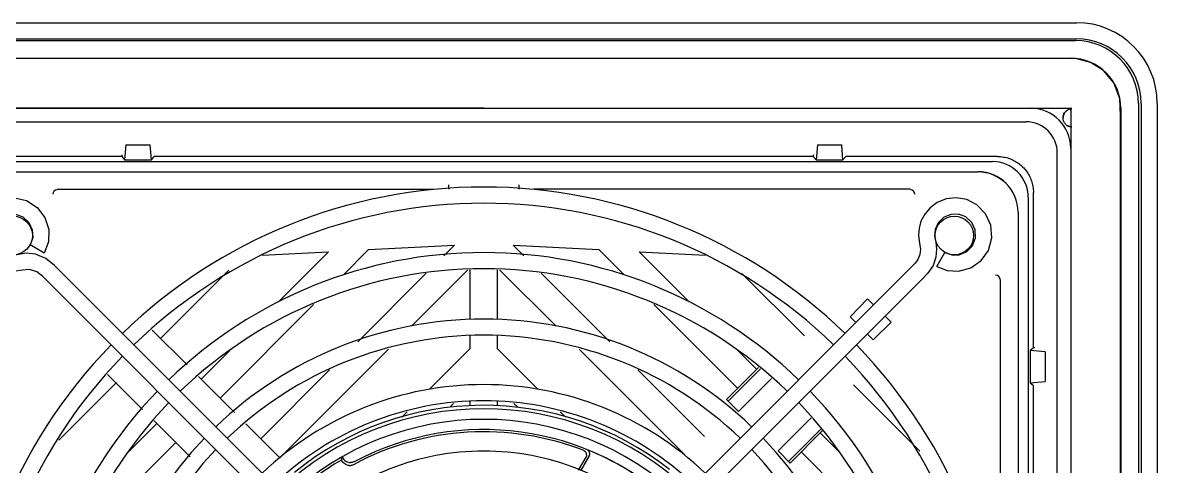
# Model space of a CAD drawing. Header units: inches. Extents: x 0 to 102, y 0 to 66.
# Drawn here: x 9.85 to 14.824, y 25.723 to 27.667 of the extents above; entities that cross this region are included whole.
import ezdxf

# ---------------------------------------------------------------- set-up
doc = ezdxf.new("R2010")
doc.units = ezdxf.units.IN
doc.header["$MEASUREMENT"] = 0

msp = doc.modelspace()

# ---------------------------------------------------------------- linework, layer by layer
at = {"color": 7, "linetype": 'Continuous'}
for p, q in [((9.27314, 27.66741), (14.46999, 27.66741)), ((9.27314, 27.59654), (14.46999, 27.59654)), ((14.75346, 27.31308), (14.75346, 21.90363)), ((14.82432, 27.31308), (14.82432, 22.11623)), ((11.87157, 27.29271), (9.29603, 27.29271)), ((9.49499, 27.23297), (14.24814, 27.23297)), ((14.38372, 22.23965), (14.38594, 27.09517)), ((9.89426, 26.72533), (9.88306, 26.693)), ((9.89257, 26.75991), (9.89426, 26.72533)), ((9.94443, 26.65757), (9.88306, 26.693)), ((9.96305, 26.70724), (9.94443, 26.65757)), ((9.90687, 26.65263), (9.86581, 26.65667)), ((9.9523, 26.63415), (9.90687, 26.65263)), ((13.85347, 26.63877), (13.84138, 26.60354)), ((13.85779, 26.59848), (13.89322, 26.65986)), ((11.5172, 25.07583), (10.02059, 26.57243)), ((13.74451, 26.5944), (12.09351, 24.94341)), ((13.85779, 26.59848), (13.9029, 26.58091)), ((11.51649, 24.97631), (9.97023, 26.52257)), ((13.7901, 26.53977), (12.07281, 24.82249)), ((12.93599, 26.01508), (13.07658, 26.15584)), ((13.08408, 26.14942), (12.94295, 26.00812)), ((12.98889, 25.96224), (13.1336, 26.10713)), ((12.93599, 26.01508), (12.98889, 25.96224)), ((13.1616, 25.78975), (13.30629, 25.93462)), ((13.20753, 25.74387), (13.34859, 25.8851)), ((13.355, 25.87759), (13.2145, 25.73691)), ((13.16164, 25.7897), (13.2145, 25.73691))]:
    msp.add_line(p, q, dxfattribs=at)
at = {"color": 6, "linetype": 'Continuous'}
for p, q in [((9.27708, 27.58867), (14.46605, 27.58867)), ((9.29676, 27.5113), (14.44637, 27.5113)), ((14.74164, 27.31308), (14.74164, 22.04143)), ((9.47264, 27.29202), (14.27049, 27.29202)), ((11.87157, 27.29271), (14.44637, 27.29271)), ((14.26921, 27.29202), (14.2692, 27.29272)), ((14.42881, 27.28306), (14.42634, 27.28131)), ((14.43143, 27.28464), (14.42863, 27.28295)), ((14.44569, 27.29371), (14.44569, 27.28251)), ((14.44582, 27.29299), (14.44569, 27.29371)), ((14.44569, 27.28251), (14.44569, 27.29018)), ((14.44569, 27.28916), (14.44569, 27.24936)), ((14.44632, 27.29272), (14.44625, 27.29273)), ((14.44632, 27.29272), (14.44634, 27.29272)), ((14.66428, 27.29339), (14.66428, 22.04143)), ((14.41454, 27.23362), (14.41413, 27.23454)), ((14.44569, 27.24936), (14.44569, 22.06811)), ((10.30244, 27.13198), (10.29676, 27.06636)), ((10.30244, 27.13198), (10.40919, 27.13198)), ((10.41487, 27.06636), (10.40919, 27.13198)), ((13.33394, 27.13198), (13.32826, 27.06636)), ((13.33394, 27.13198), (13.44069, 27.13198)), ((13.44637, 27.06636), (13.44069, 27.13198)), ((14.44499, 27.11751), (14.44499, 22.23828)), ((14.44499, 27.11623), (14.44569, 27.11623)), ((10.28465, 27.0808), (9.61954, 27.0808)), ((9.64171, 27.05863), (14.10142, 27.05863)), ((10.28533, 27.08788), (10.28465, 27.0808)), ((10.28465, 27.0808), (10.29676, 27.06636)), ((10.29676, 27.06636), (10.41487, 27.06636)), ((10.41487, 27.06636), (10.42698, 27.0808)), ((13.31615, 27.0808), (10.42698, 27.0808)), ((13.31615, 27.0808), (13.32826, 27.06636)), ((13.32826, 27.06636), (13.44637, 27.06636)), ((13.44637, 27.06636), (13.45848, 27.0808)), ((14.12359, 27.0808), (13.45848, 27.0808)), ((9.70621, 27.01387), (14.03692, 27.01387)), ((14.03692, 27.01387), (14.03692, 27.01309)), ((10.00149, 26.937), (11.65136, 26.93695)), ((12.02586, 26.95661), (12.0257, 26.95198)), ((13.74164, 26.937), (12.09177, 26.93695)), ((14.28101, 26.24227), (14.28101, 26.92337)), ((14.25885, 26.9012), (14.25885, 22.44149)), ((14.21408, 26.8367), (14.21331, 26.8367)), ((14.21409, 26.8367), (14.21409, 22.50599)), ((10.90017, 26.648), (11.19063, 26.66322)), ((10.97116, 26.44375), (11.19063, 26.66322)), ((11.3669, 26.67246), (11.2563, 26.56186)), ((11.3669, 26.67246), (11.74294, 26.69217)), ((11.69654, 26.64576), (11.74294, 26.69217)), ((12.0466, 26.64575), (12.00019, 26.69217)), ((12.00019, 26.69217), (12.37623, 26.67246)), ((12.37623, 26.67246), (12.48684, 26.56185)), ((12.5525, 26.66322), (12.84295, 26.648)), ((12.5525, 26.66322), (12.77198, 26.44374)), ((10.7535, 26.58243), (10.45443, 26.28336)), ((11.31925, 26.26848), (11.61962, 26.56884)), ((11.80092, 26.58311), (11.5548, 26.33699)), ((11.81251, 26.36821), (11.81251, 26.58402)), ((11.93062, 26.58402), (11.93062, 26.36821)), ((12.18828, 26.33704), (11.94221, 26.5831)), ((12.42386, 26.26849), (12.12352, 26.56883)), ((13.27787, 26.29419), (13.0035, 26.56856)), ((14.13717, 24.89155), (14.13722, 26.54143)), ((11.12576, 26.43132), (10.71611, 26.02167)), ((12.61738, 26.43131), (12.9848, 26.06389)), ((13.4799, 26.37998), (13.55445, 26.45718)), ((13.55445, 26.45718), (13.58087, 26.43076)), ((13.50292, 26.35281), (13.47786, 26.37787)), ((13.63098, 26.38065), (13.65739, 26.35424)), ((10.4177, 26.32009), (10.57081, 26.16697)), ((13.57808, 26.27765), (13.65739, 26.35424)), ((11.81251, 26.23836), (11.81251, 26.29735)), ((11.93062, 26.29734), (11.93062, 26.23836)), ((13.57808, 26.27765), (13.55303, 26.3027)), ((10.6326, 26.10519), (10.7583, 26.23089)), ((11.45326, 26.23545), (10.9778, 25.75999)), ((11.63419, 26.06004), (11.81251, 26.23836)), ((11.93062, 26.23836), (12.10897, 26.06002)), ((12.75112, 25.77419), (12.28991, 26.23541)), ((12.98484, 26.23088), (13.06822, 26.1475)), ((14.28101, 26.24227), (14.26658, 26.23016)), ((14.3322, 26.22448), (14.26658, 26.23016)), ((14.26658, 26.23016), (14.26658, 26.08891)), ((14.2881, 26.24159), (14.28101, 26.24227)), ((14.3322, 26.22448), (14.3322, 26.09459)), ((10.37594, 25.9721), (10.22282, 26.12522)), ((10.62092, 26.11686), (10.77874, 25.95905)), ((10.89428, 25.8435), (11.19572, 26.14494)), ((12.8391, 25.85325), (12.54751, 26.14484)), ((10.26124, 26.09017), (10.00812, 25.83705)), ((13.78265, 25.78941), (13.49298, 26.07908)), ((14.26658, 26.08891), (14.3322, 26.09459)), ((14.26658, 26.08891), (14.28101, 26.0768)), ((14.28101, 23.26589), (14.28101, 26.0768)), ((11.73958, 25.99839), (11.72267, 25.98149)), ((11.81251, 25.98994), (11.81251, 26.00994)), ((11.93062, 26.00992), (11.93062, 25.98994)), ((12.02063, 25.98132), (12.00358, 25.99837)), ((10.58386, 25.76418), (10.42605, 25.92199)), ((11.51193, 25.93778), (11.53617, 25.96202)), ((12.20699, 25.96199), (12.23111, 25.93787)), ((10.31202, 25.78461), (10.43772, 25.91032)), ((10.82885, 25.90894), (10.9778, 25.75999)), ((13.34656, 25.86917), (13.4311, 25.78462)), ((10.52124, 25.8268), (10.11159, 25.41715)), ((12.33346, 25.76778), (12.2956, 25.7022)), ((13.63153, 25.41716), (13.26314, 25.78555)), ((11.24814, 25.75024), (11.24933, 25.75463)), ((11.24933, 25.75463), (11.25052, 25.759)), ((11.25052, 25.759), (11.25171, 25.76337)), ((12.28695, 25.70578), (12.32006, 25.76311))]:
    msp.add_line(p, q, dxfattribs=at)
for points in [[(14.39355, 27.51061), (14.32184, 27.51061), (14.24943, 27.51061), (9.33601, 27.51061)], [(14.66358, 26.83671), (14.66359, 27.01835), (14.66358, 27.10361), (14.66356, 27.18497), (14.66361, 27.25989), (14.65972, 27.3345), (14.63367, 27.40339), (14.58842, 27.4577), (14.53142, 27.49329), (14.46621, 27.5097), (14.39355, 27.51061)], [(14.66428, 27.29339), (14.66321, 27.31486), (14.6601, 27.33591), (14.65489, 27.35665), (14.6477, 27.37679), (14.63854, 27.39611), (14.62755, 27.41446), (14.61481, 27.43163), (14.60045, 27.44748), (14.5846, 27.46183), (14.56743, 27.47458), (14.54909, 27.48557), (14.52976, 27.49472), (14.50963, 27.50192), (14.48888, 27.50712), (14.46783, 27.51024), (14.44637, 27.5113)], [(14.42314, 27.27858), (14.42053, 27.27584), (14.41805, 27.27265), (14.41579, 27.26902), (14.41384, 27.26493), (14.4123, 27.26039), (14.41129, 27.25542), (14.41094, 27.25009)], [(14.41103, 27.25315), (14.41163, 27.25773), (14.41288, 27.26254), (14.41493, 27.26745), (14.418, 27.2726)], [(14.42634, 27.28131), (14.42402, 27.2794), (14.42187, 27.27731), (14.41986, 27.27504), (14.418, 27.2726)], [(14.42863, 27.28295), (14.42584, 27.28094), (14.42314, 27.27858)], [(14.44625, 27.29273), (14.44606, 27.29279), (14.44582, 27.29299)], [(14.41199, 27.24104), (14.41129, 27.24484), (14.41094, 27.24888), (14.41103, 27.25315)], [(14.41411, 27.23459), (14.41301, 27.23747), (14.41199, 27.24104)], [(14.4319, 27.21527), (14.42835, 27.2174), (14.42515, 27.21979), (14.42228, 27.22242), (14.41976, 27.22522), (14.41764, 27.22808), (14.41583, 27.23104), (14.41429, 27.23417), (14.41411, 27.23459)], [(14.44569, 27.21096), (14.44498, 27.21101), (14.44015, 27.21202), (14.43582, 27.21346), (14.4319, 27.21527)], [(14.12359, 27.0808), (14.13028, 27.08065), (14.1369, 27.08023), (14.14345, 27.07954), (14.14991, 27.07858), (14.15627, 27.07737), (14.16252, 27.07591), (14.16866, 27.07421), (14.17467, 27.07228), (14.18056, 27.07013), (14.1863, 27.06777), (14.1919, 27.06521), (14.19734, 27.06246), (14.20263, 27.05952), (14.20776, 27.05641), (14.21272, 27.05314), (14.21751, 27.04972), (14.22212, 27.04616), (14.22657, 27.04246), (14.23082, 27.03864), (14.23491, 27.03469), (14.23886, 27.0306), (14.24268, 27.02634), (14.24638, 27.0219), (14.24994, 27.01728), (14.25337, 27.01249), (14.25664, 27.00753), (14.25974, 27.00241), (14.26268, 26.99712), (14.26543, 26.99167), (14.26799, 26.98608), (14.27035, 26.98033), (14.2725, 26.97445), (14.27443, 26.96844), (14.27613, 26.9623), (14.27759, 26.95605), (14.2788, 26.94969), (14.27976, 26.94323), (14.28045, 26.93668), (14.28087, 26.93006), (14.28101, 26.92337)], [(11.71727, 26.95661), (11.71744, 26.95159), (11.71771, 26.94286)], [(11.71771, 26.94286), (11.71781, 26.93976), (11.71785, 26.93779), (11.71785, 26.93696)], [(12.0257, 26.95198), (12.02544, 26.94346), (12.02534, 26.94018), (12.02529, 26.93795), (12.02528, 26.93696)], [(14.66359, 25.56206), (14.66359, 26.63889), (14.66358, 26.83671)], [(12.32271, 25.77296), (12.32233, 25.77684), (12.32126, 25.78042), (12.31948, 25.78373), (12.31703, 25.78668), (12.31394, 25.78918), (12.31021, 25.79126)], [(12.32271, 25.77296), (12.32259, 25.77124), (12.32233, 25.76955), (12.32193, 25.76789), (12.32141, 25.76625), (12.32079, 25.76466), (12.32006, 25.76311)], [(12.33307, 25.78812), (12.33107, 25.79076), (12.32878, 25.79293), (12.32631, 25.79463), (12.32377, 25.79587)], [(12.33596, 25.78002), (12.33574, 25.78136), (12.33544, 25.78268), (12.33512, 25.78382), (12.33457, 25.78523), (12.33355, 25.78735), (12.33215, 25.79004)], [(12.33346, 25.76778), (12.33443, 25.76967), (12.33518, 25.77164), (12.33572, 25.77368), (12.33603, 25.77577), (12.33611, 25.77788), (12.33596, 25.78002)], [(11.27121, 25.72852), (11.26645, 25.73074), (11.26227, 25.73322), (11.25888, 25.73569), (11.25559, 25.73893), (11.2517, 25.74373), (11.24745, 25.74984)], [(11.25065, 25.76278), (11.25699, 25.75452), (11.26311, 25.74825), (11.26883, 25.74417), (11.27466, 25.74163), (11.28109, 25.73994), (11.28795, 25.73934)], [(11.27121, 25.72852), (11.2744, 25.72773), (11.27704, 25.72716), (11.27898, 25.72684), (11.28064, 25.72666), (11.28245, 25.72654), (11.28426, 25.72649)], [(11.28426, 25.72649), (11.28751, 25.72662), (11.2907, 25.72702), (11.29386, 25.72769), (11.29695, 25.72861), (11.29995, 25.72976), (11.30287, 25.73116)], [(11.3063, 25.74388), (11.30338, 25.7426), (11.3004, 25.74152), (11.29736, 25.74062), (11.29426, 25.73995), (11.29113, 25.73953), (11.28795, 25.73934)]]:
    msp.add_lwpolyline(points, dxfattribs=at)
at = {"color": 7, "linetype": 'Continuous'}
for points in [[(9.75942, 26.8932), (9.81447, 26.89935), (9.86688, 26.88733)], [(9.86688, 26.88733), (9.91308, 26.85761), (9.94775, 26.81323), (9.96431, 26.76146), (9.96305, 26.70724)], [(13.85915, 26.87892), (13.82798, 26.8559), (13.8045, 26.8283), (13.78827, 26.79737), (13.77969, 26.76728), (13.77707, 26.73584), (13.782, 26.69874), (13.78608, 26.67521), (13.7835, 26.65075), (13.77478, 26.62904), (13.76269, 26.61264), (13.74451, 26.5944)], [(13.98904, 26.8916), (13.94201, 26.8997), (13.89896, 26.89471), (13.85915, 26.87892)], [(14.00672, 26.59199), (14.0527, 26.62422), (14.08435, 26.66928), (14.09933, 26.72435), (14.09454, 26.77932), (14.07153, 26.82973), (14.03382, 26.86858), (13.98904, 26.8916)], [(9.72739, 26.78551), (9.75091, 26.81119), (9.78322, 26.82625), (9.81845, 26.82775), (9.85112, 26.81601), (9.87796, 26.79139), (9.89257, 26.75991)], [(13.88736, 26.81305), (13.86414, 26.78997), (13.85062, 26.76009), (13.84821, 26.73139)], [(13.95301, 26.82762), (13.9194, 26.82678), (13.88736, 26.81305)], [(14.01136, 26.79203), (13.98522, 26.81586), (13.95301, 26.82762)], [(14.01469, 26.68931), (14.02793, 26.72394), (14.02653, 26.75935), (14.01136, 26.79203)], [(13.84821, 26.73139), (13.85316, 26.7065), (13.85699, 26.67492), (13.85347, 26.63877)], [(9.86581, 26.65667), (9.8247, 26.64997), (9.79149, 26.6487), (9.75706, 26.66126), (9.73111, 26.68539)], [(13.89322, 26.65986), (13.92308, 26.64906), (13.95594, 26.64944), (13.98969, 26.66358), (14.01469, 26.68931)], [(10.02059, 26.57243), (9.98943, 26.60359), (9.9523, 26.63415)], [(9.97023, 26.52257), (9.93833, 26.55448), (9.91269, 26.57521), (9.8804, 26.58541), (9.84923, 26.5831), (9.80996, 26.57694), (9.77425, 26.5798), (9.73785, 26.59126)], [(13.84138, 26.60354), (13.81739, 26.56746), (13.7901, 26.53977)], [(13.9029, 26.58091), (13.95326, 26.57745), (14.00672, 26.59199)]]:
    msp.add_lwpolyline(points, dxfattribs=at)
at = {"color": 6, "linetype": 'Continuous'}
for centre in [(9.80857, 26.73434), (13.93456, 26.73434)]:
    msp.add_circle(centre, 0.08465, dxfattribs=at)
at = {"color": 7, "linetype": 'Continuous'}
for centre, radius, start, end in [((14.46999, 27.31308), 0.35433, 0, 90), ((14.46999, 27.31308), 0.28346, 0, 90), ((14.24814, 27.09517), 0.1378, 0, 90), ((11.87157, 24.67135), 2.27559, 90, 134.10417), ((11.87156, 24.67135), 2.27558, 45.8958, 89.99996), ((11.87157, 24.67135), 2.20472, 90, 134.07538), ((11.87156, 24.67135), 2.20472, 45.9246, 89.99996), ((11.87157, 24.67135), 1.98819, 90, 133.97467), ((11.87156, 24.67135), 1.98818, 46.0253, 89.99996), ((11.87157, 24.67135), 1.91732, 90, 133.93678), ((11.87156, 24.67135), 1.91732, 46.0632, 89.99996), ((11.87157, 24.67135), 1.69686, 90.01074, 133.79601), ((11.87156, 24.67135), 1.69686, 46.20401, 90.01046), ((11.87157, 24.67135), 1.626, 90.01074, 133.74353), ((11.87156, 24.67135), 1.62599, 46.25649, 90.01046), ((11.87157, 24.67135), 2.27559, 135.89583, 224.10417), ((11.87156, 24.67135), 2.27558, 315.89586, 44.10414), ((11.87157, 24.67135), 2.20472, 135.92462, 224.07538), ((11.87156, 24.67135), 2.20472, 315.92465, 44.07535), ((11.87158, 24.67134), 1.40947, 90.00047, 133.5579), ((11.87157, 24.67135), 1.40944, 46.44236, 90.00019), ((11.87157, 24.67135), 1.98819, 136.02533, 223.97467), ((11.87156, 24.67135), 1.98818, 316.02535, 43.97465), ((11.87157, 24.67135), 1.91732, 136.06322, 223.93678), ((11.87158, 24.67134), 1.3386, 90.00048, 133.48156), ((11.87157, 24.67135), 1.33857, 46.51872, 90.00018), ((11.87156, 24.67135), 1.91732, 316.06325, 43.93675), ((11.87157, 24.67135), 1.69686, 136.20429, 223.79582), ((11.87156, 24.67135), 1.69686, 316.20421, 43.79571), ((11.87157, 24.67135), 1.626, 136.25678, 223.74334), ((11.87157, 24.67134), 1.11811, 90.00023, 133.17689), ((11.87157, 24.67135), 1.1181, 46.82322, 90), ((11.87156, 24.67135), 1.62599, 316.2567, 43.74323)]:
    msp.add_arc(centre, radius, start, end, dxfattribs=at)
at = {"color": 6, "linetype": 'Continuous'}
for centre, radius, start, end in [((14.46605, 27.31308), 0.27559, 0, 90), ((14.2692, 27.11623), 0.17614, 0.41875, 89.57947), ((14.45031, 27.25009), 0.03937, 90, 118.64141), ((14.45031, 27.25009), 0.03937, 236.48267, 270), ((14.03692, 26.8367), 0.17717, 0, 90), ((14.03692, 26.8367), 0.17678, 0, 90), ((10.00149, 26.91544), 0.01969, 90, 180), ((13.74164, 26.91544), 0.01969, 0, 90), ((14.11566, 26.54143), 0.01969, 0, 90), ((11.87157, 24.67135), 1.30353, 46.53618, 133.46382), ((11.87157, 24.67135), 1.3186, 51.87714, 129.02639), ((11.87157, 24.67135), 1.25706, 46.61528, 133.38472), ((11.87157, 24.67135), 1.20276, 68.61093, 118.2178), ((11.87157, 24.67135), 1.21238, 46.6748, 117.79092), ((11.87157, 24.67135), 1.21204, 52.47617, 67.62226), ((11.87157, 24.67135), 1.24606, 120.0579, 133.3705)]:
    msp.add_arc(centre, radius, start, end, dxfattribs=at)
for centre, major_axis, ratio, start_param, end_param in [((13.33368, 27.17723), (0.01737, 0.09842), 0.0257876, -3.567505, -3.3384004), ((14.10131, 26.9011), (0.11143, 0.11143), 0.999315, 5.4981298, 7.0682406)]:
    msp.add_ellipse(centre, major_axis=major_axis, ratio=ratio, start_param=start_param, end_param=end_param, dxfattribs=at)

doc.saveas('drawing.dxf')
